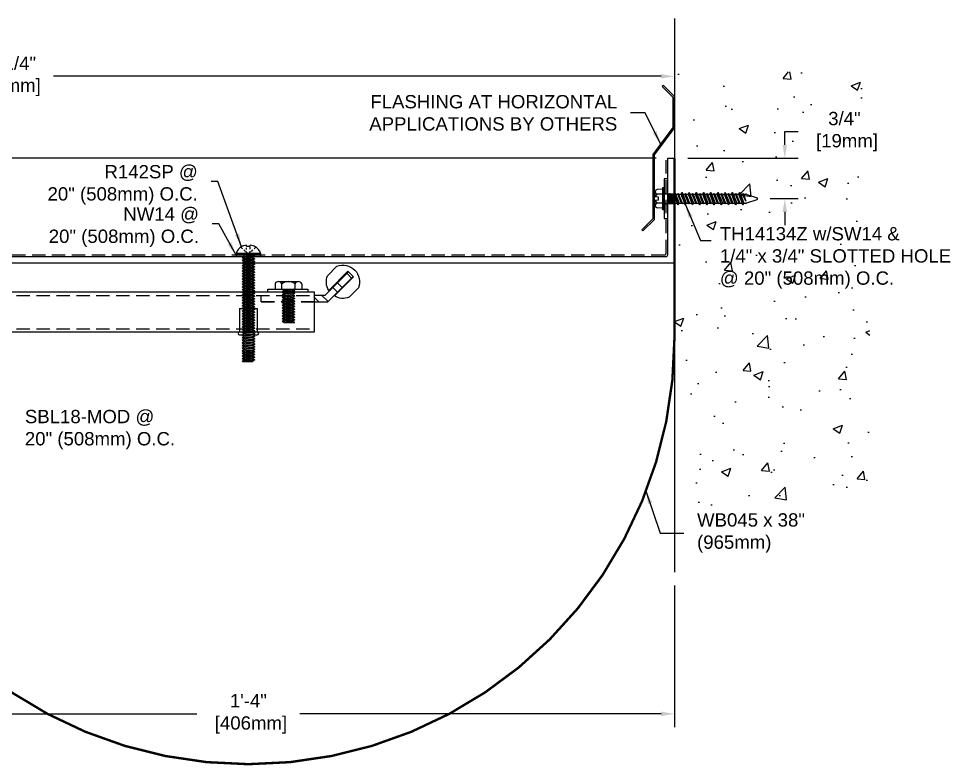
# Model space of a CAD drawing. Header units: inches. Extents: x -10 to 110, y -2 to 15.
# Drawn here: x 7.12 to 24.61, y -1.31 to 12.72 of the extents above; entities that cross this region are included whole.
import ezdxf

# ---------------------------------------------------------------- set-up
doc = ezdxf.new("R2010")
doc.units = ezdxf.units.IN
doc.header["$MEASUREMENT"] = 0
doc.linetypes.add('DASHED2', pattern=[0.375, 0.25, -0.125])
doc.linetypes.add('HIDDEN', pattern=[0.375, 0.25, -0.125])
for name, color, linetype in [('ANCHORS', 4, 'Continuous'), ('CONDITIONS', 1, 'Continuous'), ('DIMENSIONS', 3, 'Continuous'), ('FILLERS', 2, 'Continuous'), ('METALS', 7, 'Continuous'), ('TEXT', 2, 'Continuous')]:
    doc.layers.add(name, color=color, linetype=linetype)
doc.styles.add('ARIAL', font='arial.ttf')
doc.dimstyles.new('Arial', dxfattribs={"dimtxt": 0.25, "dimasz": 0.25, "dimexe": 0.25, "dimexo": 0.25, "dimgap": 0.25, "dimtad": 0, "dimtih": 1, "dimtoh": 1, "dimdec": 4, "dimzin": 3, "dimdsep": 46, "dimlunit": 4, "dimtxsty": 'ARIAL', "dimcen": 0.25, "dimadec": 0, "dimazin": 0, "dimtfac": 1, "dimtdec": 4, "dimtofl": 0, "dimtmove": 0, "dimatfit": 3, "dimfxl": 0, "dimfrac": 2, "dimtolj": 1, "dimtzin": 0, "dimarcsym": 0})

# ---------------------------------------------------------------- blocks, each defined once
blk = doc.blocks.new('*D14')
at = {"layer": 'Defpoints', "color": 0}
for p in [(3.429, 2.321), (19.429, 2.321), (19.429, -0.342)]:
    blk.add_point(p, dxfattribs=at)
at = {"layer": 'DIMENSIONS', "color": 0, "lineweight": -2}
for p, q in [((3.429, 2.071), (3.429, -0.592)), ((19.429, 2.071), (19.429, -0.592)), ((3.679, -0.342), (10.463, -0.342)), ((19.179, -0.342), (12.396, -0.342))]:
    blk.add_line(p, q, dxfattribs=at)
at = {"layer": 'DIMENSIONS', "color": 0}
for points in [[(3.679, -0.3), (3.679, -0.384), (3.429, -0.342)], [(19.179, -0.3), (19.179, -0.384), (19.429, -0.342)]]:
    blk.add_solid(points, dxfattribs=at)
at = {"layer": 'DIMENSIONS', "color": 0, "insert": (11.429, -0.342), "char_height": 0.25, "attachment_point": 5, "style": 'ARIAL'}
blk.add_mtext('\\A1;1\'-4"\\P [406mm]', dxfattribs=at)
blk = doc.blocks.new('*D15')
at = {"layer": 'Defpoints', "color": 0}
for p in [(19.429, 12.72), (19.429, 11.636), (-5.821, 8.187)]:
    blk.add_point(p, dxfattribs=at)
at = {"layer": 'DIMENSIONS', "color": 0, "lineweight": -2}
for p, q in [((19.429, 12.47), (19.429, 11.386)), ((-5.821, 8.437), (-5.821, 11.886)), ((-5.571, 11.636), (5.838, 11.636)), ((19.179, 11.636), (7.771, 11.636))]:
    blk.add_line(p, q, dxfattribs=at)
at = {"layer": 'DIMENSIONS', "color": 0}
for points in [[(-5.571, 11.677), (-5.571, 11.594), (-5.821, 11.636)], [(19.179, 11.677), (19.179, 11.594), (19.429, 11.636)]]:
    blk.add_solid(points, dxfattribs=at)
at = {"layer": 'DIMENSIONS', "color": 0, "insert": (6.804, 11.636), "char_height": 0.25, "attachment_point": 5, "style": 'ARIAL'}
blk.add_mtext('\\A1;2\'-1 1/4"\\P [641mm]', dxfattribs=at)
blk = doc.blocks.new('*D16')
at = {"layer": 'Defpoints', "color": 0}
for p in [(-7.858, 10.097), (19.339, 10.097), (-4.834, 6.713)]:
    blk.add_point(p, dxfattribs=at)
at = {"layer": 'DIMENSIONS', "color": 0, "lineweight": -2}
for p, q in [((19.089, 10.097), (-8.108, 10.097)), ((-7.858, 9.847), (-7.858, 9.029)), ((-7.858, 6.963), (-7.858, 7.788)), ((-5.084, 6.713), (-8.108, 6.713))]:
    blk.add_line(p, q, dxfattribs=at)
at = {"layer": 'DIMENSIONS', "color": 0}
for points in [[(-7.9, 9.847), (-7.817, 9.847), (-7.858, 10.097)], [(-7.9, 6.963), (-7.817, 6.963), (-7.858, 6.713)]]:
    blk.add_solid(points, dxfattribs=at)
at = {"layer": 'DIMENSIONS', "color": 0, "insert": (-7.858, 8.409), "char_height": 0.25, "attachment_point": 5, "style": 'ARIAL'}
blk.add_mtext('\\A1;3 3/8"\\P [86mm]', dxfattribs=at)
blk = doc.blocks.new('R142PS')
for p, q in [((-0.034, 0.161), (-0.034, 0.182)), ((0.034, 0.161), (0.034, 0.182)), ((-0.226, 0.031), (0.226, 0.031)), ((-0.226, 0.031), (-0.22, 0)), ((-0.22, 0), (0.22, 0)), ((-0.109, 0.116), (-0.133, 0.141)), ((-0.057, 0.062), (-0.086, 0.092)), ((-0.085, 0), (-0.085, -0.03)), ((-0.034, 0.038), (-0.042, 0.046)), ((-0.034, 0.161), (0.034, 0.161)), ((-0.034, 0.103), (-0.034, 0.131)), ((-0.034, 0.038), (-0.034, 0.065)), ((-0.034, 0.038), (-0.01, 0.038)), ((0.01, 0.038), (0.034, 0.038)), ((0.034, 0.106), (0.034, 0.142)), ((0.034, 0.038), (0.034, 0.073)), ((0.034, 0.038), (0.042, 0.046)), ((0.057, 0.062), (0.086, 0.092)), ((0.085, 0), (0.085, -0.005)), ((0.109, 0.116), (0.133, 0.141)), ((0.226, 0.031), (0.22, 0)), ((-0.119, -0.05), (0.119, -0.025)), ((-0.119, -0.05), (-0.085, -0.03)), ((-0.119, -0.05), (-0.085, -0.07)), ((-0.119, -0.1), (0.119, -0.075)), ((-0.119, -0.1), (-0.085, -0.08)), ((-0.119, -0.1), (-0.085, -0.12)), ((-0.119, -0.15), (0.119, -0.125)), ((-0.119, -0.15), (-0.085, -0.13)), ((-0.119, -0.15), (-0.085, -0.17)), ((-0.085, -0.03), (0.085, -0.005)), ((-0.085, -0.07), (0.085, -0.045)), ((-0.085, -0.08), (0.085, -0.055)), ((-0.085, -0.07), (-0.085, -0.08)), ((-0.085, -0.12), (0.085, -0.095)), ((-0.085, -0.13), (0.085, -0.105)), ((-0.085, -0.12), (-0.085, -0.13)), ((-0.085, -0.17), (0.085, -0.145)), ((-0.085, -0.18), (0.085, -0.155)), ((-0.085, -0.17), (-0.085, -0.18)), ((0.119, -0.025), (0.085, -0.005)), ((0.119, -0.025), (0.085, -0.045)), ((0.085, -0.045), (0.085, -0.055)), ((0.119, -0.075), (0.085, -0.055)), ((0.119, -0.075), (0.085, -0.095)), ((0.085, -0.095), (0.085, -0.105)), ((0.119, -0.125), (0.085, -0.105)), ((0.119, -0.125), (0.085, -0.145)), ((0.085, -0.145), (0.085, -0.155)), ((0.119, -0.175), (0.085, -0.155)), ((-0.119, -0.2), (0.119, -0.175)), ((-0.119, -0.2), (-0.085, -0.18)), ((-0.119, -0.2), (-0.085, -0.22)), ((-0.119, -0.25), (0.119, -0.225)), ((-0.119, -0.25), (-0.085, -0.23)), ((-0.119, -0.25), (-0.085, -0.27)), ((-0.119, -0.3), (0.119, -0.275)), ((-0.119, -0.3), (-0.085, -0.28)), ((-0.119, -0.3), (-0.085, -0.32)), ((-0.119, -0.35), (0.119, -0.325)), ((-0.119, -0.35), (-0.085, -0.33)), ((-0.085, -0.22), (0.085, -0.195)), ((-0.085, -0.23), (0.085, -0.205)), ((-0.085, -0.22), (-0.085, -0.23)), ((-0.085, -0.27), (0.085, -0.245)), ((-0.085, -0.28), (0.085, -0.255)), ((-0.085, -0.27), (-0.085, -0.28)), ((-0.085, -0.32), (0.085, -0.295)), ((-0.085, -0.33), (0.085, -0.305)), ((-0.085, -0.32), (-0.085, -0.33)), ((-0.085, -0.37), (0.085, -0.345)), ((0.119, -0.175), (0.085, -0.195)), ((0.085, -0.195), (0.085, -0.205)), ((0.119, -0.225), (0.085, -0.205)), ((0.119, -0.225), (0.085, -0.245)), ((0.085, -0.245), (0.085, -0.255)), ((0.119, -0.275), (0.085, -0.255)), ((0.119, -0.275), (0.085, -0.295)), ((0.085, -0.295), (0.085, -0.305)), ((0.119, -0.325), (0.085, -0.305)), ((0.119, -0.325), (0.085, -0.345)), ((0.085, -0.345), (0.085, -0.355)), ((-0.119, -0.35), (-0.085, -0.37)), ((-0.119, -0.4), (0.119, -0.375)), ((-0.119, -0.4), (-0.085, -0.38)), ((-0.119, -0.4), (-0.085, -0.42)), ((-0.119, -0.45), (0.119, -0.425)), ((-0.119, -0.45), (-0.085, -0.43)), ((-0.119, -0.45), (-0.085, -0.47)), ((-0.119, -0.5), (0.119, -0.475)), ((-0.119, -0.5), (-0.085, -0.48)), ((-0.119, -0.5), (-0.085, -0.52)), ((-0.085, -0.38), (0.085, -0.355)), ((-0.085, -0.37), (-0.085, -0.38)), ((-0.085, -0.42), (0.085, -0.395)), ((-0.085, -0.43), (0.085, -0.405)), ((-0.085, -0.42), (-0.085, -0.43)), ((-0.085, -0.47), (0.085, -0.445)), ((-0.085, -0.48), (0.085, -0.455)), ((-0.085, -0.47), (-0.085, -0.48)), ((-0.085, -0.52), (0.085, -0.495)), ((-0.085, -0.53), (0.085, -0.505)), ((-0.085, -0.52), (-0.085, -0.53)), ((0.119, -0.375), (0.085, -0.355)), ((0.119, -0.375), (0.085, -0.395)), ((0.085, -0.395), (0.085, -0.405)), ((0.119, -0.425), (0.085, -0.405)), ((0.119, -0.425), (0.085, -0.445)), ((0.085, -0.445), (0.085, -0.455)), ((0.119, -0.475), (0.085, -0.455)), ((0.119, -0.475), (0.085, -0.495)), ((0.085, -0.495), (0.085, -0.505)), ((0.119, -0.525), (0.085, -0.505)), ((-0.119, -0.55), (0.119, -0.525)), ((-0.119, -0.55), (-0.085, -0.53)), ((-0.119, -0.55), (-0.085, -0.57)), ((-0.119, -0.6), (0.119, -0.575)), ((-0.119, -0.6), (-0.085, -0.58)), ((-0.119, -0.6), (-0.085, -0.62)), ((-0.119, -0.65), (0.119, -0.625)), ((-0.119, -0.65), (-0.085, -0.63)), ((-0.119, -0.65), (-0.085, -0.67)), ((-0.119, -0.7), (0.119, -0.675)), ((-0.119, -0.7), (-0.085, -0.68)), ((-0.085, -0.57), (0.085, -0.545)), ((-0.085, -0.58), (0.085, -0.555)), ((-0.085, -0.57), (-0.085, -0.58)), ((-0.085, -0.62), (0.085, -0.595)), ((-0.085, -0.63), (0.085, -0.605)), ((-0.085, -0.62), (-0.085, -0.63)), ((-0.085, -0.67), (0.085, -0.645)), ((-0.085, -0.68), (0.085, -0.655)), ((-0.085, -0.67), (-0.085, -0.68)), ((-0.085, -0.72), (0.085, -0.695)), ((0.119, -0.525), (0.085, -0.545)), ((0.085, -0.545), (0.085, -0.555)), ((0.119, -0.575), (0.085, -0.555)), ((0.119, -0.575), (0.085, -0.595)), ((0.085, -0.595), (0.085, -0.605)), ((0.119, -0.625), (0.085, -0.605)), ((0.119, -0.625), (0.085, -0.645)), ((0.085, -0.645), (0.085, -0.655)), ((0.119, -0.675), (0.085, -0.655)), ((0.119, -0.675), (0.085, -0.695)), ((0.085, -0.695), (0.085, -0.705)), ((-0.119, -0.7), (-0.085, -0.72)), ((-0.119, -0.75), (0.119, -0.725)), ((-0.119, -0.75), (-0.085, -0.73)), ((-0.119, -0.75), (-0.085, -0.77)), ((-0.119, -0.8), (0.119, -0.775)), ((-0.119, -0.8), (-0.085, -0.78)), ((-0.119, -0.8), (-0.085, -0.82)), ((-0.119, -0.85), (0.119, -0.825)), ((-0.119, -0.85), (-0.085, -0.83)), ((-0.119, -0.85), (-0.085, -0.87)), ((-0.085, -0.73), (0.085, -0.705)), ((-0.085, -0.72), (-0.085, -0.73)), ((-0.085, -0.77), (0.085, -0.745)), ((-0.085, -0.78), (0.085, -0.755)), ((-0.085, -0.77), (-0.085, -0.78)), ((-0.085, -0.82), (0.085, -0.795)), ((-0.085, -0.83), (0.085, -0.805)), ((-0.085, -0.82), (-0.085, -0.83)), ((-0.085, -0.87), (0.085, -0.845)), ((-0.085, -0.88), (0.085, -0.855)), ((-0.085, -0.87), (-0.085, -0.88)), ((0.119, -0.725), (0.085, -0.705)), ((0.119, -0.725), (0.085, -0.745)), ((0.085, -0.745), (0.085, -0.755)), ((0.119, -0.775), (0.085, -0.755)), ((0.119, -0.775), (0.085, -0.795)), ((0.085, -0.795), (0.085, -0.805)), ((0.119, -0.825), (0.085, -0.805)), ((0.119, -0.825), (0.085, -0.845)), ((0.085, -0.845), (0.085, -0.855)), ((0.119, -0.875), (0.085, -0.855)), ((-0.119, -0.9), (0.119, -0.875)), ((-0.119, -0.9), (-0.085, -0.88)), ((-0.119, -0.9), (-0.085, -0.92)), ((-0.119, -0.95), (0.119, -0.925)), ((-0.119, -0.95), (-0.085, -0.93)), ((-0.119, -0.95), (-0.085, -0.97)), ((-0.119, -1), (0.119, -0.975)), ((-0.119, -1), (-0.085, -0.98)), ((-0.119, -1), (-0.085, -1.02)), ((-0.119, -1.05), (0.119, -1.025)), ((-0.119, -1.05), (-0.085, -1.03)), ((-0.085, -0.92), (0.085, -0.895)), ((-0.085, -0.93), (0.085, -0.905)), ((-0.085, -0.92), (-0.085, -0.93)), ((-0.085, -0.97), (0.085, -0.945)), ((-0.085, -0.98), (0.085, -0.955)), ((-0.085, -0.97), (-0.085, -0.98)), ((-0.085, -1.02), (0.085, -0.995)), ((-0.085, -1.03), (0.085, -1.005)), ((-0.085, -1.02), (-0.085, -1.03)), ((-0.085, -1.07), (0.085, -1.045)), ((0.119, -0.875), (0.085, -0.895)), ((0.085, -0.895), (0.085, -0.905)), ((0.119, -0.925), (0.085, -0.905)), ((0.119, -0.925), (0.085, -0.945)), ((0.085, -0.945), (0.085, -0.955)), ((0.119, -0.975), (0.085, -0.955)), ((0.119, -0.975), (0.085, -0.995)), ((0.085, -0.995), (0.085, -1.005)), ((0.119, -1.025), (0.085, -1.005)), ((0.119, -1.025), (0.085, -1.045)), ((0.085, -1.045), (0.085, -1.055)), ((-0.119, -1.05), (-0.085, -1.07)), ((-0.119, -1.1), (0.119, -1.075)), ((-0.119, -1.1), (-0.085, -1.08)), ((-0.119, -1.1), (-0.085, -1.12)), ((-0.119, -1.15), (0.119, -1.125)), ((-0.119, -1.15), (-0.085, -1.13)), ((-0.119, -1.15), (-0.085, -1.17)), ((-0.119, -1.2), (0.119, -1.175)), ((-0.119, -1.2), (-0.085, -1.18)), ((-0.119, -1.2), (-0.085, -1.22)), ((-0.085, -1.08), (0.085, -1.055)), ((-0.085, -1.07), (-0.085, -1.08)), ((-0.085, -1.12), (0.085, -1.095)), ((-0.085, -1.13), (0.085, -1.105)), ((-0.085, -1.12), (-0.085, -1.13)), ((-0.085, -1.17), (0.085, -1.145)), ((-0.085, -1.18), (0.085, -1.155)), ((-0.085, -1.17), (-0.085, -1.18)), ((-0.085, -1.22), (0.085, -1.195)), ((-0.085, -1.23), (0.085, -1.205)), ((-0.085, -1.22), (-0.085, -1.23)), ((0.119, -1.075), (0.085, -1.055)), ((0.119, -1.075), (0.085, -1.095)), ((0.085, -1.095), (0.085, -1.105)), ((0.119, -1.125), (0.085, -1.105)), ((0.119, -1.125), (0.085, -1.145)), ((0.085, -1.145), (0.085, -1.155)), ((0.119, -1.175), (0.085, -1.155)), ((0.119, -1.175), (0.085, -1.195)), ((0.085, -1.195), (0.085, -1.205)), ((0.119, -1.225), (0.085, -1.205)), ((-0.119, -1.25), (0.119, -1.225)), ((-0.119, -1.25), (-0.085, -1.23)), ((-0.119, -1.25), (-0.085, -1.27)), ((-0.119, -1.3), (0.119, -1.275)), ((-0.119, -1.3), (-0.085, -1.28)), ((-0.119, -1.3), (-0.085, -1.32)), ((-0.119, -1.35), (0.119, -1.325)), ((-0.119, -1.35), (-0.085, -1.33)), ((-0.119, -1.35), (-0.085, -1.37)), ((-0.119, -1.4), (0.119, -1.375)), ((-0.119, -1.4), (-0.085, -1.38)), ((-0.085, -1.27), (0.085, -1.245)), ((-0.085, -1.28), (0.085, -1.255)), ((-0.085, -1.27), (-0.085, -1.28)), ((-0.085, -1.32), (0.085, -1.295)), ((-0.085, -1.33), (0.085, -1.305)), ((-0.085, -1.32), (-0.085, -1.33)), ((-0.085, -1.37), (0.085, -1.345)), ((-0.085, -1.38), (0.085, -1.355)), ((-0.085, -1.37), (-0.085, -1.38)), ((-0.085, -1.42), (0.085, -1.395)), ((0.119, -1.225), (0.085, -1.245)), ((0.085, -1.245), (0.085, -1.255)), ((0.119, -1.275), (0.085, -1.255)), ((0.119, -1.275), (0.085, -1.295)), ((0.085, -1.295), (0.085, -1.305)), ((0.119, -1.325), (0.085, -1.305)), ((0.119, -1.325), (0.085, -1.345)), ((0.085, -1.345), (0.085, -1.355)), ((0.119, -1.375), (0.085, -1.355)), ((0.119, -1.375), (0.085, -1.395)), ((0.085, -1.395), (0.085, -1.405)), ((-0.119, -1.4), (-0.085, -1.42)), ((-0.119, -1.45), (0.119, -1.425)), ((-0.119, -1.45), (-0.085, -1.43)), ((-0.119, -1.45), (-0.085, -1.47)), ((-0.119, -1.5), (0.119, -1.475)), ((-0.119, -1.5), (-0.085, -1.48)), ((-0.119, -1.5), (-0.085, -1.52)), ((-0.119, -1.55), (0.119, -1.525)), ((-0.119, -1.55), (-0.085, -1.53)), ((-0.119, -1.55), (-0.085, -1.57)), ((-0.085, -1.43), (0.085, -1.405)), ((-0.085, -1.42), (-0.085, -1.43)), ((-0.085, -1.47), (0.085, -1.445)), ((-0.085, -1.48), (0.085, -1.455)), ((-0.085, -1.47), (-0.085, -1.48)), ((-0.085, -1.52), (0.085, -1.495)), ((-0.085, -1.53), (0.085, -1.505)), ((-0.085, -1.52), (-0.085, -1.53)), ((-0.085, -1.57), (0.085, -1.545)), ((-0.085, -1.58), (0.085, -1.555)), ((-0.085, -1.57), (-0.085, -1.58)), ((0.119, -1.425), (0.085, -1.405)), ((0.119, -1.425), (0.085, -1.445)), ((0.085, -1.445), (0.085, -1.455)), ((0.119, -1.475), (0.085, -1.455)), ((0.119, -1.475), (0.085, -1.495)), ((0.085, -1.495), (0.085, -1.505)), ((0.119, -1.525), (0.085, -1.505)), ((0.119, -1.525), (0.085, -1.545)), ((0.085, -1.545), (0.085, -1.555)), ((0.119, -1.575), (0.085, -1.555)), ((-0.119, -1.6), (0.119, -1.575)), ((-0.119, -1.6), (-0.085, -1.58)), ((-0.119, -1.6), (-0.085, -1.62)), ((-0.119, -1.65), (0.119, -1.625)), ((-0.119, -1.65), (-0.085, -1.63)), ((-0.119, -1.65), (-0.085, -1.67)), ((-0.119, -1.7), (0.119, -1.675)), ((-0.119, -1.7), (-0.085, -1.68)), ((-0.119, -1.7), (-0.085, -1.72)), ((-0.119, -1.75), (0.119, -1.725)), ((-0.119, -1.75), (-0.085, -1.73)), ((-0.085, -1.62), (0.085, -1.595)), ((-0.085, -1.63), (0.085, -1.605)), ((-0.085, -1.62), (-0.085, -1.63)), ((-0.085, -1.67), (0.085, -1.645)), ((-0.085, -1.68), (0.085, -1.655)), ((-0.085, -1.67), (-0.085, -1.68)), ((-0.085, -1.72), (0.085, -1.695)), ((-0.085, -1.73), (0.085, -1.705)), ((-0.085, -1.72), (-0.085, -1.73)), ((-0.085, -1.77), (0.085, -1.745)), ((0.119, -1.575), (0.085, -1.595)), ((0.085, -1.595), (0.085, -1.605)), ((0.119, -1.625), (0.085, -1.605)), ((0.119, -1.625), (0.085, -1.645)), ((0.085, -1.645), (0.085, -1.655)), ((0.119, -1.675), (0.085, -1.655)), ((0.119, -1.675), (0.085, -1.695)), ((0.085, -1.695), (0.085, -1.705)), ((0.119, -1.725), (0.085, -1.705)), ((0.119, -1.725), (0.085, -1.745)), ((0.085, -1.745), (0.085, -1.755)), ((-0.119, -1.75), (-0.085, -1.77)), ((-0.119, -1.8), (0.119, -1.775)), ((-0.119, -1.8), (-0.085, -1.78)), ((-0.119, -1.8), (-0.085, -1.82)), ((-0.119, -1.845), (0.119, -1.82)), ((-0.119, -1.845), (-0.085, -1.825)), ((-0.119, -1.845), (-0.085, -1.864)), ((-0.119, -1.895), (0.119, -1.87)), ((-0.119, -1.895), (-0.085, -1.875)), ((-0.119, -1.895), (-0.085, -1.914)), ((-0.119, -1.945), (0.119, -1.92)), ((-0.085, -1.78), (0.085, -1.755)), ((-0.085, -1.77), (-0.085, -1.78)), ((-0.085, -1.82), (0.085, -1.795)), ((-0.085, -1.83), (0.085, -1.805)), ((-0.085, -1.82), (-0.085, -1.83)), ((-0.085, -1.864), (0.085, -1.839)), ((-0.085, -1.875), (0.085, -1.85)), ((-0.085, -1.864), (-0.085, -1.875)), ((-0.085, -1.914), (0.085, -1.889)), ((-0.085, -1.925), (0.085, -1.9)), ((-0.085, -1.914), (-0.085, -1.925)), ((0.119, -1.775), (0.085, -1.755)), ((0.119, -1.775), (0.085, -1.795)), ((0.085, -1.795), (0.085, -1.805)), ((0.119, -1.82), (0.085, -1.8)), ((0.119, -1.82), (0.085, -1.839)), ((0.085, -1.839), (0.085, -1.85)), ((0.119, -1.87), (0.085, -1.85)), ((0.119, -1.87), (0.085, -1.889)), ((0.085, -1.889), (0.085, -1.9)), ((0.119, -1.92), (0.085, -1.9)), ((0.119, -1.92), (0.085, -1.939)), ((-0.119, -1.945), (-0.085, -1.925)), ((-0.119, -1.945), (-0.085, -1.964)), ((-0.119, -1.995), (0.119, -1.97)), ((-0.119, -1.995), (-0.085, -1.975)), ((-0.119, -1.995), (-0.11, -2)), ((-0.11, -2), (0.085, -2)), ((-0.085, -1.964), (0.085, -1.939)), ((-0.085, -1.975), (0.085, -1.95)), ((-0.085, -1.964), (-0.085, -1.975)), ((0.012, -2), (0.085, -1.989)), ((0.085, -1.939), (0.085, -1.95)), ((0.119, -1.97), (0.085, -1.95)), ((0.119, -1.97), (0.085, -1.989)), ((0.085, -1.989), (0.085, -2))]:
    blk.add_line(p, q)
for centre, radius, start, end in [((0, -0.1), 0.284, 96.8718, 108.4084), ((0, -0.1), 0.284, 71.5916, 83.1282), ((-0.08, 0), 0.149, 152.7282, 167.9922), ((-0.041, -0.02), 0.192, 128.7816, 152.7282), ((-0.016, -0.051), 0.232, 108.4084, 128.7816), ((0.016, -0.051), 0.232, 51.2184, 71.5916), ((0.041, -0.02), 0.192, 27.2718, 51.2184), ((0.08, 0), 0.149, 12.0078, 27.2718)]:
    blk.add_arc(centre, radius, start, end)
blk = doc.blocks.new('H1458S')
for p, q in [((-0.25, 0.104), (-0.25, 0)), ((-0.25, 0), (0.25, 0)), ((-0.188, 0.144), (0.187, 0.144)), ((-0.125, 0), (-0.125, 0.104)), ((-0.119, 0), (-0.085, -0.02)), ((-0.085, -0.02), (0.048, 0)), ((0.125, 0), (0.125, 0.104)), ((0.25, 0.104), (0.25, 0)), ((-0.119, -0.05), (0.119, -0.025)), ((-0.119, -0.05), (-0.085, -0.03)), ((-0.119, -0.05), (-0.085, -0.07)), ((-0.119, -0.1), (0.119, -0.075)), ((-0.119, -0.1), (-0.085, -0.08)), ((-0.119, -0.1), (-0.085, -0.12)), ((-0.119, -0.15), (0.119, -0.125)), ((-0.119, -0.15), (-0.085, -0.13)), ((-0.119, -0.15), (-0.085, -0.17)), ((-0.085, -0.03), (0.085, -0.005)), ((-0.085, -0.02), (-0.085, -0.03)), ((-0.085, -0.07), (0.085, -0.045)), ((-0.085, -0.08), (0.085, -0.055)), ((-0.085, -0.07), (-0.085, -0.08)), ((-0.085, -0.12), (0.085, -0.095)), ((-0.085, -0.13), (0.085, -0.105)), ((-0.085, -0.12), (-0.085, -0.13)), ((-0.085, -0.17), (0.085, -0.145)), ((-0.085, -0.18), (0.085, -0.155)), ((-0.085, -0.17), (-0.085, -0.18)), ((0.094, 0), (0.085, -0.005)), ((0.119, -0.025), (0.085, -0.005)), ((0.119, -0.025), (0.085, -0.045)), ((0.085, -0.045), (0.085, -0.055)), ((0.119, -0.075), (0.085, -0.055)), ((0.119, -0.075), (0.085, -0.095)), ((0.085, -0.095), (0.085, -0.105)), ((0.119, -0.125), (0.085, -0.105)), ((0.119, -0.125), (0.085, -0.145)), ((0.085, -0.145), (0.085, -0.155)), ((0.119, -0.175), (0.085, -0.155)), ((-0.119, -0.2), (0.119, -0.175)), ((-0.119, -0.2), (-0.085, -0.18)), ((-0.119, -0.2), (-0.085, -0.22)), ((-0.119, -0.25), (0.119, -0.225)), ((-0.119, -0.25), (-0.085, -0.23)), ((-0.119, -0.25), (-0.085, -0.27)), ((-0.119, -0.3), (0.119, -0.275)), ((-0.119, -0.3), (-0.085, -0.28)), ((-0.119, -0.3), (-0.085, -0.32)), ((-0.119, -0.35), (0.119, -0.325)), ((-0.119, -0.35), (-0.085, -0.33)), ((-0.085, -0.22), (0.085, -0.195)), ((-0.085, -0.23), (0.085, -0.205)), ((-0.085, -0.22), (-0.085, -0.23)), ((-0.085, -0.27), (0.085, -0.245)), ((-0.085, -0.28), (0.085, -0.255)), ((-0.085, -0.27), (-0.085, -0.28)), ((-0.085, -0.32), (0.085, -0.295)), ((-0.085, -0.33), (0.085, -0.305)), ((-0.085, -0.32), (-0.085, -0.33)), ((-0.085, -0.37), (0.085, -0.345)), ((0.119, -0.175), (0.085, -0.195)), ((0.085, -0.195), (0.085, -0.205)), ((0.119, -0.225), (0.085, -0.205)), ((0.119, -0.225), (0.085, -0.245)), ((0.085, -0.245), (0.085, -0.255)), ((0.119, -0.275), (0.085, -0.255)), ((0.119, -0.275), (0.085, -0.295)), ((0.085, -0.295), (0.085, -0.305)), ((0.119, -0.325), (0.085, -0.305)), ((0.119, -0.325), (0.085, -0.345)), ((0.085, -0.345), (0.085, -0.355)), ((-0.119, -0.35), (-0.085, -0.37)), ((-0.119, -0.4), (0.119, -0.375)), ((-0.119, -0.4), (-0.085, -0.38)), ((-0.119, -0.4), (-0.085, -0.42)), ((-0.119, -0.45), (0.119, -0.425)), ((-0.119, -0.45), (-0.085, -0.43)), ((-0.119, -0.45), (-0.085, -0.47)), ((-0.119, -0.5), (0.119, -0.475)), ((-0.119, -0.5), (-0.085, -0.48)), ((-0.119, -0.5), (-0.085, -0.52)), ((-0.085, -0.38), (0.085, -0.355)), ((-0.085, -0.37), (-0.085, -0.38)), ((-0.085, -0.42), (0.085, -0.395)), ((-0.085, -0.43), (0.085, -0.405)), ((-0.085, -0.42), (-0.085, -0.43)), ((-0.085, -0.47), (0.085, -0.445)), ((-0.085, -0.48), (0.085, -0.455)), ((-0.085, -0.47), (-0.085, -0.48)), ((-0.085, -0.52), (0.085, -0.495)), ((-0.085, -0.53), (0.085, -0.505)), ((-0.085, -0.52), (-0.085, -0.53)), ((0.119, -0.375), (0.085, -0.355)), ((0.119, -0.375), (0.085, -0.395)), ((0.085, -0.395), (0.085, -0.405)), ((0.119, -0.425), (0.085, -0.405)), ((0.119, -0.425), (0.085, -0.445)), ((0.085, -0.445), (0.085, -0.455)), ((0.119, -0.475), (0.085, -0.455)), ((0.119, -0.475), (0.085, -0.495)), ((0.085, -0.495), (0.085, -0.505)), ((0.119, -0.525), (0.085, -0.505)), ((-0.119, -0.55), (0.119, -0.525)), ((-0.119, -0.55), (-0.085, -0.53)), ((-0.119, -0.55), (-0.085, -0.57)), ((-0.119, -0.6), (0.119, -0.575)), ((-0.119, -0.6), (-0.085, -0.58)), ((-0.119, -0.6), (-0.085, -0.62)), ((-0.085, -0.57), (0.085, -0.545)), ((-0.085, -0.58), (0.085, -0.555)), ((-0.085, -0.57), (-0.085, -0.58)), ((-0.085, -0.62), (0.085, -0.595)), ((-0.085, -0.62), (-0.085, -0.625)), ((-0.085, -0.625), (0.119, -0.625)), ((-0.048, -0.625), (0.085, -0.605)), ((0.119, -0.525), (0.085, -0.545)), ((0.085, -0.545), (0.085, -0.555)), ((0.119, -0.575), (0.085, -0.555)), ((0.119, -0.575), (0.085, -0.595)), ((0.085, -0.595), (0.085, -0.605)), ((0.119, -0.625), (0.085, -0.605))]:
    blk.add_line(p, q)
for centre, radius, start, end in [((-0.188, 0.075), 0.0688, 24.7615, 155.2385), ((0, -0.071), 0.215, 54.5107, 125.4893), ((0.187, 0.075), 0.0688, 24.7615, 155.2385)]:
    blk.add_arc(centre, radius, start, end)
blk = doc.blocks.new('*U29')
at = {"layer": 'ANCHORS'}
h = blk.add_hatch(dxfattribs=at)
h.set_pattern_fill('ANSI32', color=256, angle=90)
edge = h.paths.add_edge_path()
edge.add_line((9.554, -0.06), (9.804, -0.06))
edge.add_line((9.804, -0.06), (10.279, 0.415))
edge.add_line((10.279, 0.415), (10.19, 0.503))
edge.add_line((10.19, 0.503), (9.747, 0.06))
edge.add_line((9.747, 0.06), (9.554, 0.06))
h = blk.add_hatch(dxfattribs=at)
h.set_pattern_fill('ANSI31', color=256, angle=90)
edge = h.paths.add_edge_path()
edge.add_line((1.039, -0.03), (1.039, -0.06))
edge.add_line((1.039, 0.03), (1.01, 0.011))
edge.add_line((1.039, 0.06), (1.039, 0.03))
edge.add_line((1.039, -0.03), (1.068, -0.011))
edge.add_line((1.068, -0.011), (1.01, 0.011))
edge.add_line((1.039, -0.06), (0.263, -0.06))
edge.add_line((0.263, 0.06), (1.039, 0.06))
h = blk.add_hatch(dxfattribs=at)
h.set_pattern_fill('ANSI31', color=256, angle=90)
edge = h.paths.add_edge_path()
edge.add_line((2.082, 0.06), (1.109, 0.06))
edge.add_line((1.109, -0.06), (2.082, -0.06))
edge.add_line((1.109, -0.03), (1.138, -0.011))
edge.add_line((1.138, -0.011), (1.08, 0.011))
edge.add_line((1.109, 0.03), (1.08, 0.011))
edge.add_line((1.109, 0.06), (1.109, 0.03))
at = {"linetype": 'HIDDEN'}
blk.add_line((2.082, -0.06), (2.082, -0.06), dxfattribs=at)
for p, q in [((8.146, -0.183), (8.146, -0.627)), ((8.146, -0.183), (8.478, -0.183)), ((8.478, -0.183), (8.478, -0.627)), ((8.145, -0.683), (8.479, -0.683)), ((8.146, -0.627), (8.478, -0.627))]:
    blk.add_line(p, q)
blk.add_lwpolyline([(2.214, 0.123), (2.214, 0.175), (2.964, 0.175), (2.964, 0.123)], close=True)
for centre, start, end in [((8.146, -0.655), 90, 267.037), ((8.478, -0.655), 272.963, 90)]:
    blk.add_arc(centre, 0.028, start, end)
at = {"linetype": 'ByBlock'}
for p in [(2.082, 0.123), (2.082, -0.628)]:
    blk.add_point(p, dxfattribs=at)
at = {"layer": 'ANCHORS'}
for p, q in [((1.039, 0.03), (1.01, 0.011)), ((1.068, -0.011), (1.01, 0.011)), ((1.039, 0.13), (1.039, 0.06)), ((1.039, 0.06), (1.039, 0.03)), ((1.109, 0.03), (1.08, 0.011)), ((1.138, -0.011), (1.08, 0.011)), ((1.109, 0.13), (1.109, 0.06)), ((1.109, 0.06), (1.109, 0.03)), ((1.039, -0.03), (1.068, -0.011)), ((1.039, -0.03), (1.039, -0.06)), ((1.039, -0.06), (1.039, -0.13)), ((1.109, -0.03), (1.138, -0.011)), ((1.109, -0.03), (1.109, -0.06)), ((1.109, -0.06), (1.109, -0.13))]:
    blk.add_line(p, q, dxfattribs=at)
at = {"layer": 'ANCHORS', "linetype": 'HIDDEN'}
for p, q in [((3.082, -0.06), (3.082, 0.06)), ((8.55, -0.06), (8.55, 0.06)), ((2.082, -0.06), (3.082, -0.06)), ((9.554, -0.06), (8.55, -0.06)), ((8.55, -0.06), (9.554, -0.06))]:
    blk.add_line(p, q, dxfattribs=at)
at = {"layer": 'ANCHORS'}
for points in [[(10.18, 0.513), (9.821, 0.154, -0.233897), (9.797, 0.43), (9.974, 0.607, -0.654654), (10.379, 0.202), (10.202, 0.025, -0.233897), (9.926, 0.049), (10.285, 0.408)], [(0.304, 0.074, 0.233897), (0.125, 0.286), (-0.125, 0.286, 0.654654), (-0.125, -0.286), (0.125, -0.286, 0.233897), (0.304, -0.074), (0.263, -0.06), (0.263, 0.06)]]:
    blk.add_lwpolyline(points, format="xyb", close=True, dxfattribs=at)
for points in [[(9.554, -0.06), (9.804, -0.06), (10.279, 0.415), (10.19, 0.503), (9.747, 0.06), (9.554, 0.06)], [(0.263, 0.06), (1.039, 0.06)], [(2.082, 0.06), (1.109, 0.06)], [(1.039, -0.06), (0.263, -0.06)], [(1.109, -0.06), (2.082, -0.06)]]:
    blk.add_lwpolyline(points, dxfattribs=at)
at = {"layer": 'METALS', "linetype": 'HIDDEN'}
for p, q in [((2.082, 0.06), (9.554, 0.06)), ((2.082, -0.566), (9.554, -0.566))]:
    blk.add_line(p, q, dxfattribs=at)
at = {"layer": 'METALS'}
blk.add_line((2.082, -0.627), (9.554, -0.627), dxfattribs=at)
for points in [[(9.554, 0.123), (2.082, 0.123), (2.082, -0.627), (9.554, -0.627)], [(8.679, 0.123), (8.679, 0.175), (9.429, 0.175), (9.429, 0.123)]]:
    blk.add_lwpolyline(points, close=True, dxfattribs=at)
at = {"layer": 'ANCHORS'}
for p in [(2.599, 0.175), (9.064, 0.175)]:
    blk.add_blockref('H1458S', p, dxfattribs=at)
blk = doc.blocks.new('TH14134Z')
for p, q in [((-0.209, 0), (-0.209, 0.025)), ((-0.209, 0.025), (0.209, 0.025)), ((-0.209, 0), (0.209, 0)), ((-0.18, 0.039), (-0.172, 0.133)), ((-0.129, 0.17), (-0.036, 0.17)), ((-0.086, 0.025), (-0.086, 0.133)), ((-0.031, 0.11), (-0.036, 0.17)), ((-0.031, 0.11), (0.031, 0.11)), ((0.031, 0.11), (0.036, 0.17)), ((0.036, 0.17), (0.129, 0.17)), ((0.086, 0.025), (0.086, 0.133)), ((0.18, 0.039), (0.172, 0.133)), ((0.209, 0.025), (0.209, 0)), ((-0.098, -0.193), (0.043, -0.144)), ((-0.093, -0.015), (-0.093, -0.097)), ((-0.092, -0.11), (-0.084, -0.145)), ((-0.083, -0.184), (0.043, -0.144)), ((0.043, -0.144), (-0.083, -0.201)), ((-0.083, -0.158), (-0.083, -0.184)), ((0.083, -0.158), (0.083, -0.175)), ((0.092, -0.11), (0.084, -0.145)), ((0.093, -0.015), (0.093, -0.097)), ((-0.115, -0.26), (0.115, -0.193)), ((-0.115, -0.26), (-0.083, -0.243)), ((-0.115, -0.26), (-0.083, -0.278)), ((-0.115, -0.396), (0.115, -0.328)), ((-0.098, -0.193), (-0.083, -0.184)), ((-0.098, -0.193), (-0.083, -0.201)), ((-0.098, -0.328), (0.098, -0.26)), ((-0.098, -0.328), (-0.083, -0.32)), ((-0.098, -0.328), (-0.083, -0.336)), ((0.083, -0.175), (-0.083, -0.243)), ((-0.083, -0.201), (-0.083, -0.243)), ((0.083, -0.21), (-0.083, -0.278)), ((-0.083, -0.32), (0.083, -0.252)), ((0.083, -0.269), (-0.083, -0.336)), ((-0.083, -0.278), (-0.083, -0.32)), ((0.083, -0.311), (-0.083, -0.379)), ((-0.083, -0.336), (-0.083, -0.379)), ((0.083, -0.345), (-0.083, -0.413)), ((0.115, -0.193), (0.083, -0.175)), ((0.115, -0.193), (0.083, -0.21)), ((0.083, -0.21), (0.083, -0.252)), ((0.098, -0.26), (0.083, -0.252)), ((0.098, -0.26), (0.083, -0.269)), ((0.083, -0.269), (0.083, -0.311)), ((0.115, -0.328), (0.083, -0.311)), ((0.115, -0.328), (0.083, -0.345)), ((0.083, -0.345), (0.083, -0.388)), ((-0.115, -0.396), (-0.083, -0.379)), ((-0.115, -0.396), (-0.083, -0.413)), ((-0.115, -0.531), (0.115, -0.464)), ((-0.115, -0.531), (-0.083, -0.514)), ((-0.098, -0.464), (0.098, -0.396)), ((-0.098, -0.464), (-0.083, -0.455)), ((-0.098, -0.464), (-0.083, -0.472)), ((-0.083, -0.455), (0.083, -0.388)), ((0.083, -0.404), (-0.083, -0.472)), ((-0.083, -0.413), (-0.083, -0.455)), ((0.083, -0.446), (-0.083, -0.514)), ((-0.083, -0.472), (-0.083, -0.514)), ((0.083, -0.481), (-0.083, -0.548)), ((-0.083, -0.591), (0.083, -0.523)), ((0.098, -0.396), (0.083, -0.388)), ((0.098, -0.396), (0.083, -0.404)), ((0.083, -0.404), (0.083, -0.446)), ((0.115, -0.464), (0.083, -0.446)), ((0.115, -0.464), (0.083, -0.481)), ((0.083, -0.481), (0.083, -0.523)), ((0.098, -0.531), (0.083, -0.523)), ((-0.115, -0.531), (-0.083, -0.548)), ((-0.115, -0.667), (0.115, -0.599)), ((-0.115, -0.667), (-0.083, -0.649)), ((-0.115, -0.667), (-0.083, -0.684)), ((-0.098, -0.599), (0.098, -0.531)), ((-0.098, -0.599), (-0.083, -0.591)), ((-0.098, -0.599), (-0.083, -0.607)), ((-0.098, -0.734), (0.098, -0.667)), ((0.083, -0.539), (-0.083, -0.607)), ((-0.083, -0.548), (-0.083, -0.591)), ((0.083, -0.582), (-0.083, -0.649)), ((-0.083, -0.607), (-0.083, -0.649)), ((0.083, -0.616), (-0.083, -0.684)), ((-0.083, -0.726), (0.083, -0.658)), ((0.083, -0.675), (-0.083, -0.743)), ((-0.083, -0.684), (-0.083, -0.726)), ((0.098, -0.531), (0.083, -0.539)), ((0.083, -0.539), (0.083, -0.582)), ((0.115, -0.599), (0.083, -0.582)), ((0.115, -0.599), (0.083, -0.616)), ((0.083, -0.616), (0.083, -0.658)), ((0.098, -0.667), (0.083, -0.658)), ((0.098, -0.667), (0.083, -0.675)), ((0.083, -0.675), (0.083, -0.717)), ((-0.115, -0.802), (0.115, -0.734)), ((-0.115, -0.802), (-0.083, -0.785)), ((-0.115, -0.802), (-0.083, -0.819)), ((-0.115, -0.937), (0.115, -0.87)), ((-0.098, -0.734), (-0.083, -0.726)), ((-0.098, -0.734), (-0.083, -0.743)), ((-0.098, -0.87), (0.098, -0.802)), ((-0.098, -0.87), (-0.083, -0.862)), ((-0.098, -0.87), (-0.083, -0.878)), ((0.083, -0.717), (-0.083, -0.785)), ((-0.083, -0.743), (-0.083, -0.785)), ((0.083, -0.752), (-0.083, -0.819)), ((-0.083, -0.862), (0.083, -0.794)), ((0.083, -0.81), (-0.083, -0.878)), ((-0.083, -0.819), (-0.083, -0.862)), ((0.083, -0.853), (-0.083, -0.92)), ((0.115, -0.734), (0.083, -0.717)), ((0.115, -0.734), (0.083, -0.752)), ((0.083, -0.752), (0.083, -0.794)), ((0.098, -0.802), (0.083, -0.794)), ((0.098, -0.802), (0.083, -0.81)), ((0.083, -0.81), (0.083, -0.853)), ((0.115, -0.87), (0.083, -0.853)), ((0.115, -0.87), (0.083, -0.887)), ((-0.115, -0.937), (-0.083, -0.92)), ((-0.115, -0.937), (-0.083, -0.955)), ((-0.115, -1.073), (0.115, -1.005)), ((-0.098, -1.005), (0.098, -0.937)), ((-0.098, -1.005), (-0.083, -0.997)), ((-0.098, -1.005), (-0.083, -1.013)), ((-0.083, -0.878), (-0.083, -0.92)), ((0.083, -0.887), (-0.083, -0.955)), ((-0.083, -0.997), (0.083, -0.929)), ((0.083, -0.946), (-0.083, -1.013)), ((-0.083, -0.955), (-0.083, -0.997)), ((0.083, -0.988), (-0.083, -1.056)), ((-0.083, -1.013), (-0.083, -1.056)), ((0.083, -1.022), (-0.083, -1.09)), ((0.083, -0.887), (0.083, -0.929)), ((0.098, -0.937), (0.083, -0.929)), ((0.098, -0.937), (0.083, -0.946)), ((0.083, -0.946), (0.083, -0.988)), ((0.115, -1.005), (0.083, -0.988)), ((0.115, -1.005), (0.083, -1.022)), ((0.083, -1.022), (0.083, -1.065)), ((-0.115, -1.073), (-0.083, -1.056)), ((-0.115, -1.073), (-0.083, -1.09)), ((-0.115, -1.208), (0.115, -1.141)), ((-0.115, -1.208), (-0.083, -1.191)), ((-0.115, -1.208), (-0.083, -1.226)), ((-0.098, -1.141), (0.098, -1.073)), ((-0.098, -1.141), (-0.083, -1.132)), ((-0.098, -1.141), (-0.083, -1.149)), ((-0.098, -1.276), (0.098, -1.208)), ((-0.083, -1.132), (0.083, -1.065)), ((0.083, -1.081), (-0.083, -1.149)), ((-0.083, -1.09), (-0.083, -1.132)), ((0.083, -1.123), (-0.083, -1.191)), ((-0.083, -1.149), (-0.083, -1.191)), ((0.083, -1.158), (-0.083, -1.226)), ((-0.083, -1.268), (0.083, -1.2)), ((0.083, -1.217), (-0.083, -1.284)), ((0.098, -1.073), (0.083, -1.065)), ((0.098, -1.073), (0.083, -1.081)), ((0.083, -1.081), (0.083, -1.123)), ((0.115, -1.141), (0.083, -1.123)), ((0.115, -1.141), (0.083, -1.158)), ((0.083, -1.158), (0.083, -1.2)), ((0.098, -1.208), (0.083, -1.2)), ((0.098, -1.208), (0.083, -1.217)), ((0.083, -1.217), (0.083, -1.259)), ((-0.115, -1.344), (0.115, -1.276)), ((-0.115, -1.344), (-0.083, -1.327)), ((-0.115, -1.344), (-0.083, -1.361)), ((-0.098, -1.276), (-0.083, -1.268)), ((-0.098, -1.276), (-0.083, -1.284)), ((-0.098, -1.411), (0.098, -1.344)), ((-0.083, -1.226), (-0.083, -1.268)), ((0.083, -1.259), (-0.083, -1.327)), ((-0.083, -1.284), (-0.083, -1.327)), ((0.083, -1.293), (-0.083, -1.361)), ((-0.083, -1.403), (0.083, -1.336)), ((0.083, -1.352), (-0.083, -1.42)), ((-0.083, -1.361), (-0.083, -1.403)), ((0.083, -1.394), (-0.083, -1.462)), ((0.115, -1.276), (0.083, -1.259)), ((0.115, -1.276), (0.083, -1.293)), ((0.083, -1.293), (0.083, -1.336)), ((0.098, -1.344), (0.083, -1.336)), ((0.098, -1.344), (0.083, -1.352)), ((0.083, -1.352), (0.083, -1.394)), ((0.115, -1.411), (0.083, -1.394)), ((-0.115, -1.479), (0.115, -1.411)), ((-0.115, -1.479), (-0.083, -1.462)), ((-0.115, -1.479), (-0.083, -1.496)), ((-0.098, -1.411), (-0.083, -1.403)), ((-0.098, -1.411), (-0.083, -1.42)), ((-0.083, -1.42), (-0.083, -1.462)), ((0.083, -1.429), (-0.083, -1.496)), ((-0.083, -1.496), (-0.083, -1.531)), ((-0.08, -1.551), (-0.013, -1.742)), ((-0.045, -1.528), (0.083, -1.471)), ((-0.045, -1.528), (0.098, -1.479)), ((0.083, -1.487), (-0.045, -1.528)), ((0.08, -1.551), (0.013, -1.742)), ((0.115, -1.411), (0.083, -1.429)), ((0.083, -1.429), (0.083, -1.471)), ((0.098, -1.479), (0.083, -1.471)), ((0.098, -1.479), (0.083, -1.487)), ((0.083, -1.487), (0.083, -1.531))]:
    blk.add_line(p, q)
for centre, radius, start, end in [((-0.195, 0.04), 0.015, 270, 355), ((-0.129, 0.126), 0.0436, 9.285, 170.715), ((0, 0.051), 0.119, 107.4215, 136.0407), ((0, 0.051), 0.119, 43.9593, 72.5785), ((0.129, 0.126), 0.0436, 9.285, 170.715), ((0.195, 0.04), 0.015, 185, 270), ((-0.108, -0.015), 0.0147, 0, 90), ((-0.031, -0.097), 0.062, 180, 191.9357), ((-0.145, -0.158), 0.062, 0, 11.9357), ((0.145, -0.158), 0.062, 168.0643, 180), ((0.031, -0.097), 0.062, 348.0643, 0), ((0.108, -0.015), 0.0147, 90, 180), ((-0.021, -1.531), 0.062, 180, 199.3058), ((0.021, -1.531), 0.062, 340.6942, 0), ((0, -1.736), 0.0141, 204.1001, 335.8999)]:
    blk.add_arc(centre, radius, start, end)
blk = doc.blocks.new('*D35')
at = {"layer": 'Defpoints', "color": 0}
for p in [(19.429, 10.097), (20.975, 9.338), (21.502, 9.338)]:
    blk.add_point(p, dxfattribs=at)
at = {"layer": 'DIMENSIONS', "color": 0, "lineweight": -2}
for p, q in [((21.502, 10.347), (21.502, 10.597)), ((21.502, 10.597), (21.752, 10.597)), ((19.679, 10.097), (21.752, 10.097)), ((21.225, 9.338), (21.752, 9.338)), ((21.502, 9.088), (21.502, 8.838))]:
    blk.add_line(p, q, dxfattribs=at)
at = {"layer": 'DIMENSIONS', "color": 0}
for points in [[(21.46, 10.347), (21.543, 10.347), (21.502, 10.097)], [(21.46, 9.088), (21.543, 9.088), (21.502, 9.338)]]:
    blk.add_solid(points, dxfattribs=at)
at = {"layer": 'DIMENSIONS', "color": 0, "insert": (22.621, 10.597), "char_height": 0.25, "attachment_point": 5, "style": 'ARIAL'}
blk.add_mtext('\\A1;3/4"\\P [19mm]', dxfattribs=at)

msp = doc.modelspace()

# ---------------------------------------------------------------- hatches: boundary and pattern name
at = {"layer": 'ANCHORS'}
msp.add_hatch(color=256, dxfattribs=at).paths.add_polyline_path([(11.1967763, 8.2820659), (11.1967763, 8.2508159), (11.6617763, 8.2508159), (11.6617763, 8.2820659)])
at = {"layer": 'CONDITIONS'}
h = msp.add_hatch(dxfattribs=at)
h.set_pattern_fill('AR-CONC', color=256, scale=0.25)
h.set_pattern_definition([(50, (5.965, -2e-15), (1.79315, -0.15688), [0.1875, -2.0625]), (355, (5.965, -2e-15), (-0.34688, 1.88048), [0.15, -1.65]), (100.451, (6.1144, -0.013), (1.44627, 1.7236), [0.15935, -1.75286]), (46.184, (5.965, 0.5), (2.6681, -0.4138), [0.28125, -3.09375]), (96.636, (6.1873, 0.4655), (2.33665, 2.4353), [0.23903, -2.6293]), (351.184, (5.965, 0.5), (2.33665, 2.4353), [0.225, -2.475]), (21, (6.215, 0.375), (1.49227, -1.00655), [0.1875, -2.0625]), (326, (6.215, 0.375), (0.60829, 1.81288), [0.15, -1.65]), (71.451, (6.3394, 0.2911), (2.10056, 0.80633), [0.15935, -1.75286]), (37.5, (5.965, -2e-15), (0.0304, 0.832235), [0, -1.63, 0, -1.675, 0, -1.65625]), (7.5, (5.965, -2e-15), (0.657674, 0.98603), [0, -0.955, 0, -1.5925, 0, -0.63125]), (327.5, (5.4075, -2e-15), (1.334556, -0.056387), [0, -0.625, 0, -1.95, 0, -2.5875]), (317.5, (5.1575, -2e-15), (1.457965, 0.25026), [0, -0.8125, 0, -1.295, 0, -1.8375])])
h.paths.add_polyline_path([(19.4292763, 11.7198325), (23.1003518, 11.7198325), (23.1003518, 3.5469089), (19.4292763, 3.5469089)])
at = {"layer": 'METALS'}
msp.add_hatch(color=256, dxfattribs=at).paths.add_polyline_path([(19.3042763, 9.2308795), (19.4292763, 9.2308795), (19.4292763, 9.4382303), (19.3042763, 9.4382303)])

# ---------------------------------------------------------------- linework, layer by layer
at = {"layer": 'ANCHORS'}
msp.add_lwpolyline([(11.1967763, 8.2820659), (11.1967763, 8.2508159), (11.6617763, 8.2508159), (11.6617763, 8.2820659)], close=True, dxfattribs=at)
at = {"layer": 'CONDITIONS'}
msp.add_line((19.4292763, 12.7198325), (19.4292763, 2.3214287), dxfattribs=at)
msp.add_lwpolyline([(19.0241526, 8.9600188), (18.8163759, 8.7522421), (18.8382962, 8.7303218), (19.0551526, 8.9471782), (19.0551526, 10.1598325), (19.4292763, 10.6642414), (19.4292763, 11.2557536), (19.2214996, 11.4635303), (19.1995792, 11.44161), (19.3982763, 11.242913), (19.3982763, 10.674483), (19.0241526, 10.1700742)], close=True, dxfattribs=at)
at = {"layer": 'FILLERS', "const_width": 0.045}
msp.add_lwpolyline([(1.3253532, 6.7128718), (3.4292763, 6.7128718, 1), (19.4292763, 6.7128718), (19.4292763, 10.0973325)], format="xyb", dxfattribs=at)
at = {"layer": 'METALS', "linetype": 'DASHED2'}
msp.add_lwpolyline([(-5.8519737, 7.5973325), (-5.8519737, 8.1873325, -0.4142135624), (-5.7582237, 8.2810825), (19.2417763, 8.2810825, 0.4142135624), (19.2730263, 8.3123325), (19.2730263, 10.0973325)], format="xyb", dxfattribs=at)
at = {"layer": 'METALS'}
msp.add_lwpolyline([(-5.8207237, 7.5973325), (-5.8207237, 8.1873325, -0.4142135624), (-5.7582237, 8.2498325), (19.2730263, 8.2498325, 0.4142135624), (19.3042763, 8.2810825), (19.3042763, 10.0973325), (19.4292763, 10.0973325), (19.4292763, 8.1560825, -0.4142135624), (19.3980263, 8.1248325), (-5.6644737, 8.1248325, 0.4142135624), (-5.6957237, 8.0935825), (-5.6957237, 7.5973325)], format="xyb", close=True, dxfattribs=at)
msp.add_lwpolyline([(19.3042763, 8.9625269), (19.3042763, 9.7125269), (19.2392763, 9.7125269), (19.2392763, 8.9625269)], close=True, dxfattribs=at)

# ---------------------------------------------------------------- block references
msp.add_blockref('*U29', (3.1172763, 7.4598718))
at = {"layer": 'ANCHORS', "rotation": 90}
msp.add_blockref('TH14134Z', (19.2392763, 9.3375269), dxfattribs=at)
at = {"layer": 'ANCHORS'}
msp.add_blockref('R142PS', (11.4292763, 8.2810825), dxfattribs=at)

# ---------------------------------------------------------------- texts
at = {"layer": 'TEXT', "char_height": 0.25, "style": 'ARIAL'}
for s, insert, width, attachment_point in [('FLASHING AT HORIZONTAL APPLICATIONS BY OTHERS', (18.3562012, 10.9489369), 5.241249772, 6), ('TH14134Z w/SW14 &\\P1/4" x 3/4" SLOTTED HOLE  \\P@ 20" (508mm) O.C.', (20.2822841, 8.8037669), 4.39767918, 1)]:
    msp.add_mtext(s, dxfattribs=dict(at, insert=insert, width=width, attachment_point=attachment_point))
for s, insert, attachment_point in [('R142SP @\\P20" (508mm) O.C.', (10.4794646, 9.5978979), 6), ('\\A1;NW14 @\\P20" (508mm) O.C.', (10.501858, 8.8019868), 6), ('SBL18-MOD @\\P20" (508mm) O.C.', (7.2324209, 4.9981437), 4), ('WB045 x 38"\\P(965mm)', (19.8538512, 3.0554513), 4)]:
    msp.add_mtext(s, dxfattribs=dict(at, insert=insert, attachment_point=attachment_point))

# ---------------------------------------------------------------- dimensions: what is measured, and where the dimension line sits
at = {"layer": 'DIMENSIONS'}
for base, p1, p2, picture, middle in [((19.4292763, 11.6357443), (-5.8207237, 8.1873325), (19.4292763, 12.7198325), '*D15', (6.8042763, 11.6357443)), ((19.4292763, -0.3418463), (3.4292763, 2.3214287), (19.4292763, 2.3214287), '*D14', (11.4292763, -0.3418463))]:
    dim = msp.add_linear_dim(base=base, p1=p1, p2=p2, dimstyle='Arial', override={"dimpost": '\\X'}, dxfattribs=at)
    dim.commit()
    dim.dimension.update_dxf_attribs({"geometry": picture, "text_midpoint": middle, "dimtype": 160})
for base, p1, p2, picture, middle in [((21.501555, 9.3375269), (19.4292763, 10.0973325), (20.9751952, 9.3375269), '*D35', (22.6209274, 10.5973325)), ((-7.8584408, 10.0973325), (-4.8339998, 6.7128718), (19.3392763, 10.0973325), '*D16', (-7.8584408, 8.4085825))]:
    dim = msp.add_linear_dim(base=base, p1=p1, p2=p2, angle=90, dimstyle='Arial', override={"dimpost": '\\X'}, dxfattribs=at)
    dim.commit()
    dim.dimension.update_dxf_attribs({"geometry": picture, "text_midpoint": middle, "dimtype": 160})

# ---------------------------------------------------------------- leaders
at = {"layer": 'TEXT'}
for points in [[(19.1686475, 10.3648881), (18.8775281, 10.9489369), (18.6062012, 10.9489369)], [(11.3016904, 8.4350665), (10.8544646, 9.6603979), (10.7294646, 9.6603979)], [(19.6351096, 9.2225269), (19.9204328, 8.5509802), (20.1182216, 8.5509802)], [(11.1967763, 8.2770019), (10.876858, 8.8644868), (10.751858, 8.8644868)], [(18.8931133, 3.8492328), (19.1583634, 3.0554513), (19.6038512, 3.0554513)]]:
    msp.add_leader(points, dimstyle='Arial', dxfattribs=at)

doc.saveas('drawing.dxf')
